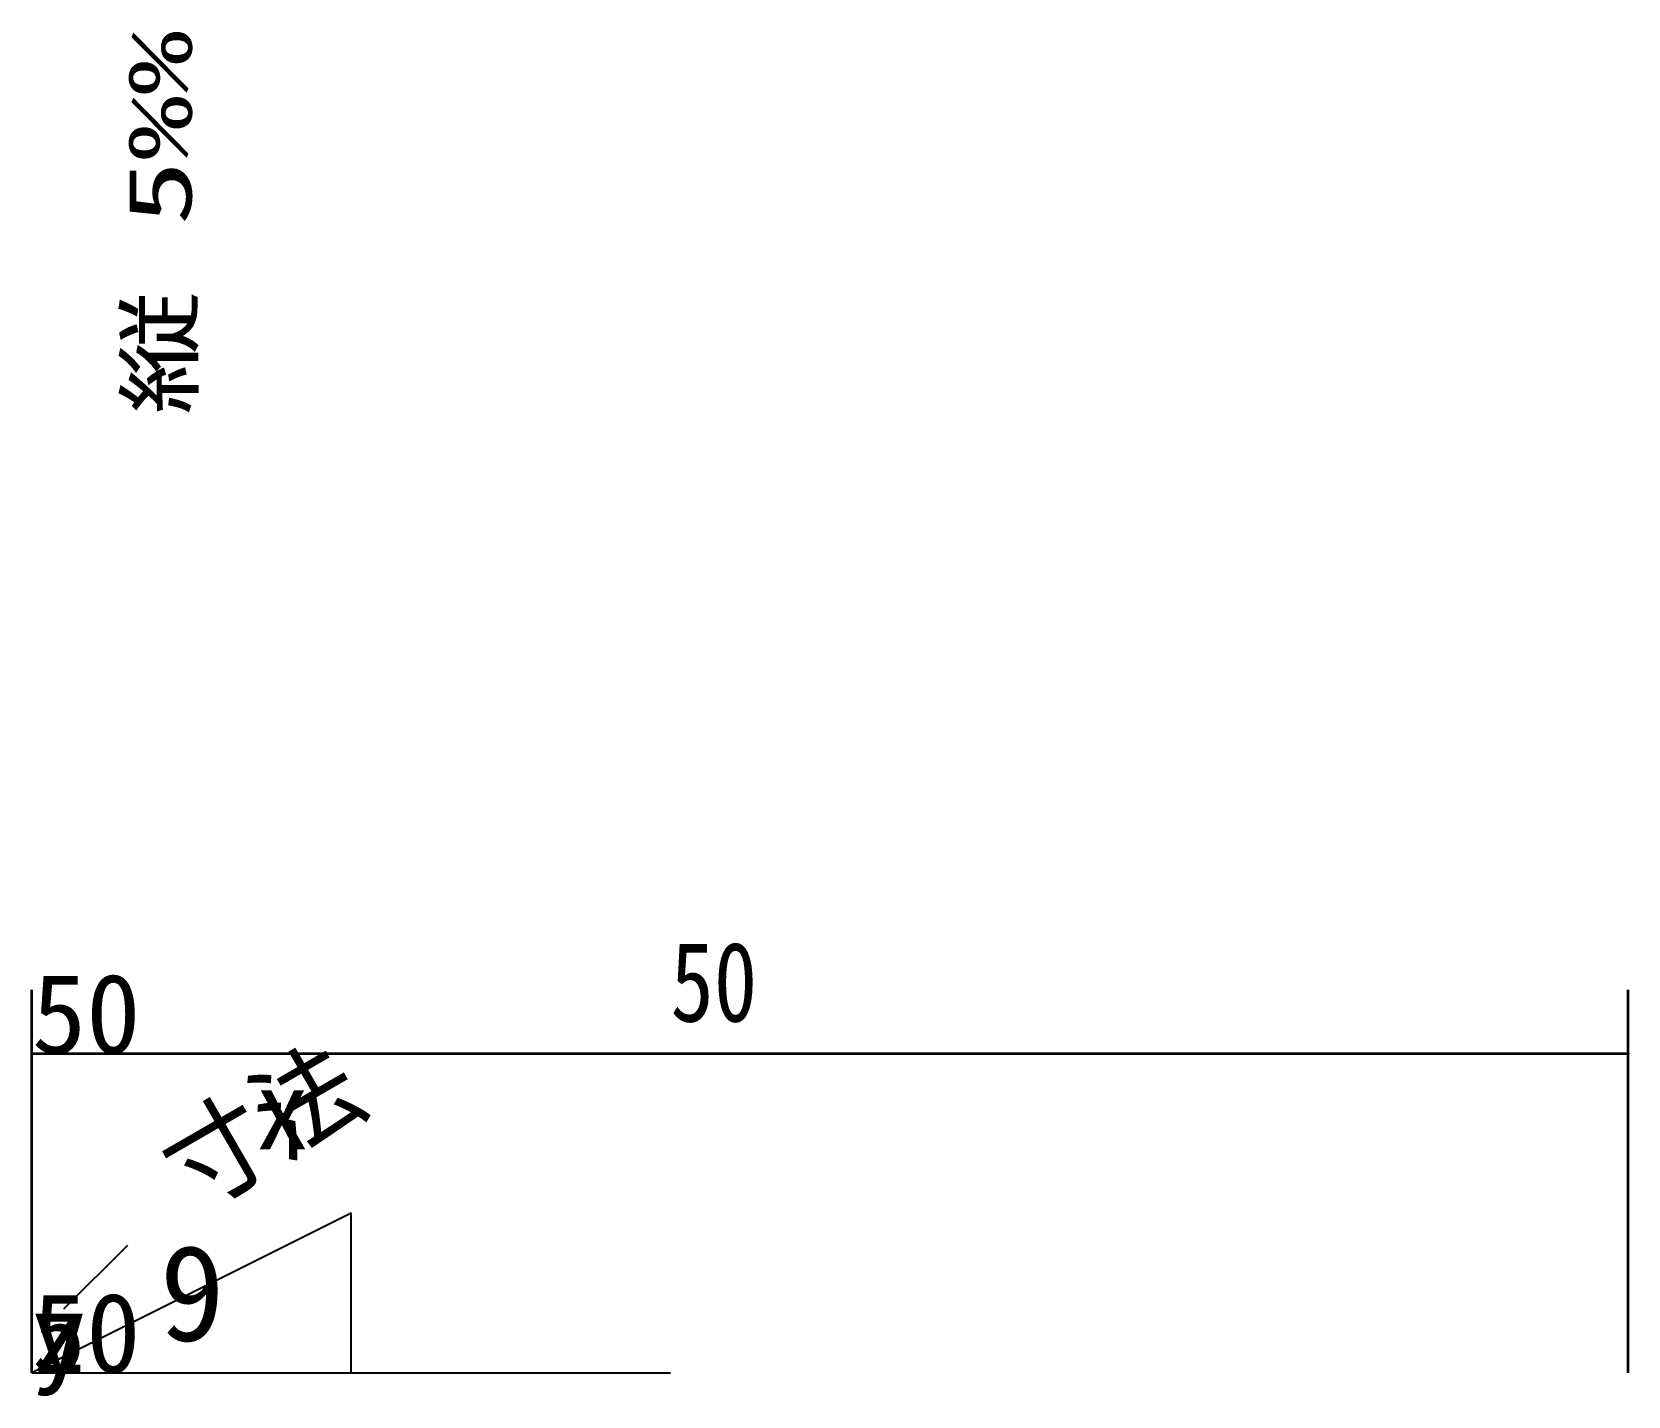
# Model space of a CAD drawing. Header units: millimetres. Extents: x 0 to 50, y -0.7 to 42.
import ezdxf

# ---------------------------------------------------------------- set-up
doc = ezdxf.new("R2010")
doc.units = ezdxf.units.MM
doc.linetypes.add('DASHED', pattern=[0])
doc.layers.get('0').update_dxf_attribs({"linetype": 'CONTINUOUS'})
doc.layers.add('寸法', color=7, linetype='CONTINUOUS')
doc.styles.add('ＭＳ ゴシック', font='msgothic.ttc')

msp = doc.modelspace()

# ---------------------------------------------------------------- linework, layer by layer
at = {"color": 3}
for p, q in [((0, 0), (0, 12)), ((50, 0), (50, 12)), ((0, 10), (50, 10))]:
    msp.add_line(p, q, dxfattribs=at)
for p, q in [((0, 0), (0, 12)), ((50, 0), (50, 12)), ((0, 10), (50, 10)), ((1, 2), (3, 4)), ((0, 0), (20, 0)), ((0, 0), (9, 0))]:
    msp.add_line(p, q)
msp.add_lwpolyline([(0, 0), (10, 0), (10, 5)], close=True)
for p in [(0, 10), (50, 10)]:
    msp.add_point(p, dxfattribs=at)
for p in [(0, 10), (50, 10)]:
    msp.add_point(p)
at = {"layer": '寸法', "linetype": 'DASHED', "lineweight": 35, "ltscale": 2, "true_color": 0x3366cc}
for p, q in [((0, 0), (0, 12)), ((50, 0), (50, 12)), ((0, 10), (50, 10))]:
    msp.add_line(p, q, dxfattribs=at)
for p in [(0, 10), (50, 10)]:
    msp.add_point(p, dxfattribs=at)

# ---------------------------------------------------------------- texts
at = {"color": 3, "width": 1.5}
msp.add_text('縦 5%%%%%%', height=2, rotation=90, dxfattribs=at).set_placement((5, 30))
for s, height, p in [('50', 2.5, (0, 10)), ('x', 2.5, (7, 7)), ('9', 3, (4, 1)), ('50', 2.5, (0, 0)), ('y', 2.5, (0, 0)), ('z', 2.5, (0, 0))]:
    msp.add_text(s, height=height).set_placement(p)
msp.add_text('寸法', height=2.5, rotation=30).set_placement((5, 5))
at = {"layer": '寸法', "linetype": 'DASHED', "lineweight": 35, "ltscale": 2, "true_color": 0x3366cc, "style": 'ＭＳ ゴシック', "width": 0.8}
msp.add_text('50', height=2.5, dxfattribs=at).set_placement((20, 11))

doc.saveas('drawing.dxf')
